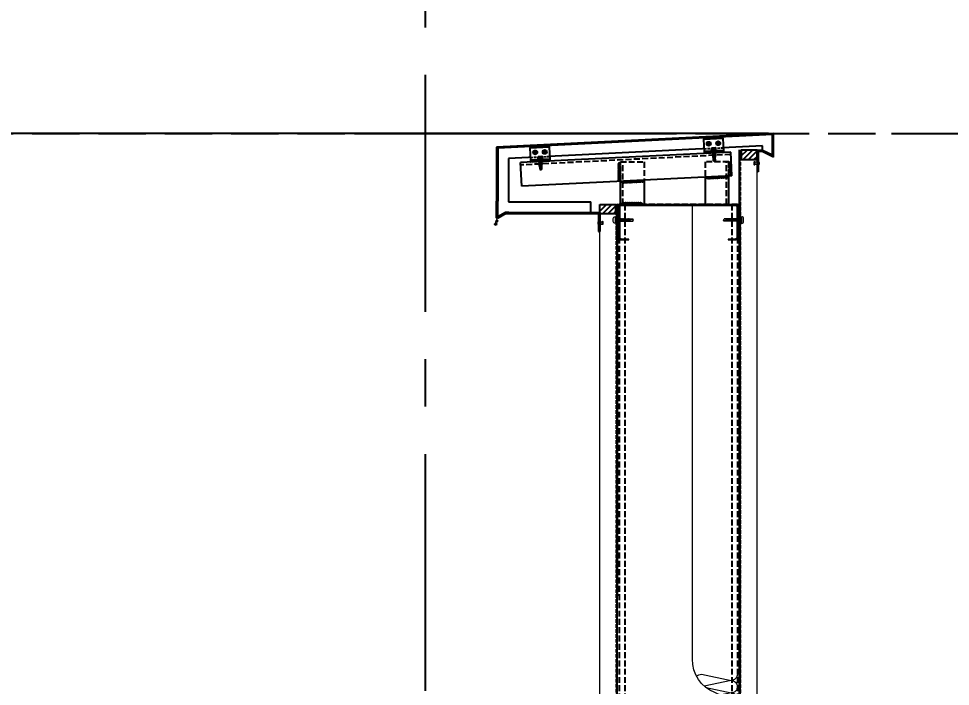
# Model space of a CAD drawing. Extents: x 220580 to 2027826, y -309201 to 71987.
# Drawn here: x 388799 to 390765, y -151947 to -150537 of the extents above; entities that cross this region are included whole.
import ezdxf
from ezdxf.enums import TextEntityAlignment as Align

# ---------------------------------------------------------------- set-up
doc = ezdxf.new("R2010")
doc.units = 0
for name, pattern in [('__DASH', [0.35, 0.25, -0.1]), ('CENTER', [2, 1.25, -0.25, 0.25, -0.25]), ('DASH', [0.35, 0.25, -0.1]), ('ZN-CENTER', [2, 1.25, -0.25, 0.25, -0.25]), ('ZN-DASH', [0.35, 0.25, -0.1]), ('ZN-DOT', [0.25, 0, -0.25])]:
    doc.linetypes.add(name, pattern=pattern)
for name, color, linetype in [('!ZN1-填充-8', 8, 'Continuous'), ('!ZN3-玻璃幕墙-4', 4, 'Continuous'), ('!ZN3-铝板幕墙-3', 3, 'Continuous'), ('!ZN4-辅助材料-1', 1, 'Continuous'), ('!ZN4-配件-11', 11, 'Continuous'), ('!ZN5-钢材投影-40', 40, 'Continuous'), ('!ZN5-铝材投影-112', 112, 'Continuous'), ('!ZN5-铝材断面-6', 6, 'Continuous'), ('!ZN6-层高线-8', 8, 'ZN-DOT'), ('!ZN6-虚线-8', 8, 'ZN-DASH'), ('1 轴线 辅助线', 1, 'CENTER'), ('11紧固件', 11, 'Continuous'), ('20剖面图$0$AS-WALL', 40, 'Continuous'), ('A-LIN-V', 9, 'Continuous'), ('DIM', 173, 'Continuous'), ('Fill', 8, 'Continuous'), ('Steel', 4, 'Continuous'), ('焊缝', 8, 'Continuous')]:
    doc.layers.add(name, color=color, linetype=linetype)
doc.layers.add('0_INSULATION', color=252, linetype='Continuous', lineweight=9, transparency=0.2)
for name, color, linetype, lineweight in [('0_PURLIN-CON', 253, 'Continuous', 15), ('0_SCREW RIVET', 4, 'Continuous', 15), ('彩钢板', 6, 'Continuous', 15), ('防火岩棉', 252, 'Continuous', 13)]:
    doc.layers.add(name, color=color, linetype=linetype, lineweight=lineweight)
doc.styles.add('DHTEXT-1', font='ROMANS.shx', dxfattribs={"width": 0.7, "bigfont": 'CHINESE.shx'})
doc.dimstyles.new('ZN200', dxfattribs={"dimscale": 200, "dimtxt": 2.5, "dimasz": 1.5, "dimexe": 1, "dimexo": 2, "dimgap": 0.9, "dimtad": 1, "dimdec": 0, "dimdsep": 46, "dimtxsty": 'DHTEXT-1', "dimblk": 'ARCHTICK', "dimcen": 2.5, "dimclrd": 173, "dimclre": 173, "dimclrt": 7, "dimazin": 2, "dimtfac": 1, "dimtdec": 0, "dimtix": 1, "dimtmove": 2, "dimatfit": 3, "dimfxl": 0, "dimtolj": 1, "dimtzin": 0, "dimarcsym": 0})

# ---------------------------------------------------------------- blocks, each defined once
blk = doc.blocks.new('_ArchTick')
at = {"color": 0, "linetype": 'ByBlock', "const_width": 0.4}
blk.add_lwpolyline([(-0.5, -0.5), (0.5, 0.5)], dxfattribs=at)
blk = doc.blocks.new('*D627')
at = {"layer": 'Defpoints', "color": 0, "ltscale": 2, "transparency": 16777216}
for p in [(390241.3, -150779.4), (391326.4, -150779.4), (390656.1, -162879.4)]:
    blk.add_point(p, dxfattribs=at)
at = {"layer": 'DIM', "color": 173, "linetype": 'ByBlock', "lineweight": -2, "ltscale": 2, "transparency": 16777216}
for p, q in [((390641.3, -150779.4), (391526.4, -150779.4)), ((391326.4, -162879.4), (391326.4, -150779.4)), ((391056.1, -162879.4), (391526.4, -162879.4))]:
    blk.add_line(p, q, dxfattribs=at)
at = {"layer": 'DIM', "color": 173, "lineweight": -2, "ltscale": 2, "transparency": 16777216, "xscale": 300, "yscale": 300, "zscale": 300}
for p, rotation in [((391326.4, -150779.4), 90), ((391326.4, -162879.4), 270)]:
    blk.add_blockref('_ArchTick', p, dxfattribs=dict(at, rotation=rotation))
at = {"layer": 'DIM', "color": 7, "ltscale": 2, "transparency": 16777216, "insert": (390896.4, -156829.4), "char_height": 500, "attachment_point": 5, "rotation": 90, "style": 'DHTEXT-1'}
blk.add_mtext('\\A1;12100', dxfattribs=at)
blk = doc.blocks.new('*U616')
at = {"layer": '0_INSULATION'}
for p, q in [((114761.39, -53978.93), (114792.96, -53985.48)), ((114792.96, -53985.48), (114764.45, -53991.41)), ((114766.55, -53993.11), (114792.96, -53998.59)), ((114792.96, -53998.59), (114781.19, -54001.04)), ((114792.98, -54103.48), (114787.53, -54104.61)), ((114789.32, -54102.72), (114792.98, -54103.48)), ((114774.8, -54112.82), (114792.98, -54116.59)), ((114792.98, -54116.59), (114761.42, -54123.15)), ((114761.42, -54123.15), (114792.98, -54129.7)), ((114792.98, -54129.7), (114761.42, -54136.27))]:
    blk.add_line(p, q, dxfattribs=at)
blk.add_lwpolyline([(114802.18, -53484.14), (114802.18, -54358.14), (114752.18, -54358.14), (114752.18, -54147.49, -0.323318), (114775.68, -54112.49, 0.242761), (114797.68, -54086.41), (114798.06, -54026.96, 0.256774), (114775.68, -53998.09, -0.323318), (114752.18, -53963.09), (114752.18, -53484.14)], format="xyb", close=True, dxfattribs=at)
at = {"layer": '0_INSULATION', "extrusion": (0, 0, -1)}
for centre, start_param, end_param in [((114761.39, -53985.49), 5.406397, 6.283185), ((114792.95, -53978.93), 1.570796, 3.141593), ((114792.96, -53992.04), 0, 1.570796), ((114792.96, -53992.04), 1.570796, 3.141593), ((114792.96, -54005.15), 0, 1.570796), ((114792.96, -54005.15), 1.570796, 3.141593), ((114792.96, -54018.26), 0, 1.570796), ((114792.96, -54018.26), 1.570796, 2.416555), ((114792.98, -54096.93), 0.524657, 1.570796), ((114792.98, -54096.93), 1.570796, 3.141593), ((114792.98, -54110.04), 0, 1.570796), ((114792.98, -54110.04), 1.570796, 3.141593), ((114761.42, -54129.71), 6.139662, 6.283185), ((114761.41, -54116.6), 3.141593, 3.269368), ((114792.98, -54123.15), 0, 1.570796), ((114792.98, -54123.15), 1.570796, 3.141593), ((114761.42, -54129.71), 3.141593, 4.407145), ((114792.98, -54136.26), 0, 1.570796)]:
    blk.add_ellipse(centre, major_axis=(0, 6.56), ratio=0.988253, start_param=start_param, end_param=end_param, dxfattribs=at)
blk = doc.blocks.new('A$C730cbf65')
at = {"layer": 'Steel', "color": 8, "linetype": '__DASH', "ltscale": 50}
for p, q in [((84, 2650), (84, 406.5)), ((334, 2650), (84, 2650)), ((96, 2650), (96, 406.5)), ((322, 2650), (322, 406.5)), ((334, 2650), (334, 406.5))]:
    blk.add_line(p, q, dxfattribs=at)
blk = doc.blocks.new('20180416.09092401')
at = {"layer": '!ZN4-辅助材料-1', "color": 145}
for centre, radius, start, end in [((5.1, -9.5), 3.93, 140.0495, 186.0703), ((2.6, -9.9), 1.35, 182.8889, 295.6987), ((2.9, -9.8), 1.25, 155.4041, 236.1311), ((2.2, -7.1), 0.08, 350.823, 137.7216), ((4.1, -7.2), 1.84, 175.7812, 243.5577), ((2.1, -9.9), 1.61, 309.5965, 21.7891), ((2.9, -9.6), 0.8, 21.7891, 60.8756), ((8.2, -15.7), 4.91, 140.0495, 186.0703), ((5, -16.2), 1.69, 182.8889, 295.6987), ((5.4, -16), 1.56, 155.4041, 236.1311), ((4.5, -12.6), 0.1, 350.823, 137.7216), ((6.9, -12.8), 2.3, 175.7812, 243.5577), ((4.5, -16.1), 2.01, 309.5965, 21.7891), ((5.4, -15.7), 1, 21.7891, 60.8756)]:
    blk.add_arc(centre, radius, start, end, dxfattribs=at)
blk = doc.blocks.new('A$Cf3634199')
at = {"layer": '!ZN3-铝板幕墙-3'}
blk.add_lwpolyline([(1, -25), (-5, -25), (-22.1, -34.8, -0.557537), (-25, -33), (-25, -33), (-25, 1.1)], format="xyb", dxfattribs=at)
blk.add_lwpolyline([(1, -22.5), (-5.7, -22.5), (-22.5, -32.1), (-22.5, 1.1)], dxfattribs=at)
at = {"layer": '!ZN5-铝材断面-6'}
blk.add_point((-25, -25), dxfattribs=at)
at = {"layer": '!ZN3-玻璃幕墙-4', "xscale": -1}
blk.add_blockref('20180416.09092401', (-22, -31.3), dxfattribs=at)
blk = doc.blocks.new('$紧固件$00000029')
at = {"layer": '0_SCREW RIVET'}
for p, q in [((-4.5, 1), (4.5, 1)), ((-2.5, 1), (-2.5, -6)), ((2.5, 1), (2.5, -6)), ((-2.5, -6), (2.5, -6)), ((-2.5, -8), (2.5, -8))]:
    blk.add_line(p, q, dxfattribs=at)
blk.add_lwpolyline([(-4.5, 1, -0.147667), (-1.5, 2.8), (1.5, 2.8, -0.147667), (4.5, 1)], format="xyb", dxfattribs=at)
for centre, start, end in [((-2.5, -7), 90, 270), ((2.5, -7), 270, 90)]:
    blk.add_arc(centre, 1, start, end, dxfattribs=at)
blk = doc.blocks.new('$紧固件$00000145')
at = {"layer": '0_SCREW RIVET'}
for p, q in [((-1.7, 9.4), (-1.7, 7.2)), ((-1.7, 6.7), (-1.7, 5)), ((-1.7, 4.5), (-1.7, 2.8)), ((-1.7, 2.3), (-1.7, 0.6)), ((-1.7, 0.1), (-1.7, -1.6)), ((2.8, 9.4), (2.8, 7.6)), ((2.8, 7.1), (2.8, 5.4)), ((2.8, 4.9), (2.8, 3.2)), ((2.8, 2.7), (2.8, 1)), ((2.8, 0.5), (2.8, -1.2)), ((-1.7, -2.1), (-1.7, -3.8)), ((-1.7, -4.3), (-1.7, -6)), ((-1.7, -6.5), (-1.7, -8.2)), ((-1.7, -8.7), (-1.7, -10.5)), ((-1.7, -11), (-1.7, -12.7)), ((-1.7, -13.2), (-1.7, -14.9)), ((-1.7, -15.4), (-1.7, -17.1)), ((-1.7, -17.6), (-1.7, -19.3)), ((2.8, -1.7), (2.8, -3.4)), ((2.8, -3.9), (2.8, -5.6)), ((2.8, -6.1), (2.8, -7.8)), ((2.8, -8.3), (2.8, -10.1)), ((2.8, -10.6), (2.8, -12.3)), ((2.8, -12.8), (2.8, -14.5)), ((2.8, -15), (2.8, -16.7)), ((2.8, -17.2), (2.8, -18.9)), ((2.8, -19.4), (2.8, -24.8)), ((-1.7, -19.8), (-1.7, -24.8)), ((-1.7, -24.8), (0.5, -26.6)), ((0.5, -26.6), (2.8, -24.8))]:
    blk.add_line(p, q, dxfattribs=at)
blk.add_lwpolyline([(-6.5, 12.1, -0.414214), (-2.5, 16.1), (3.5, 16.1, -0.414214), (7.5, 12.1), (7.5, 12.2), (7.5, 11.4), (-6.5, 11.4), (-6.5, 12.2)], format="xyb", close=True, dxfattribs=at)
for points in [[(-4, 11.4), (5, 11.4), (5, 9.4), (-4, 9.4)], [(-1.7, 6.7), (2.8, 7.1), (3.3, 7.4), (2.8, 7.6), (-1.7, 7.2), (-2.2, 6.9)], [(-1.7, 4.5), (2.8, 4.9), (3.3, 5.2), (2.8, 5.4), (-1.7, 5), (-2.2, 4.7)], [(-1.7, 2.3), (2.8, 2.7), (3.3, 3), (2.8, 3.2), (-1.7, 2.8), (-2.2, 2.5)], [(-1.7, 0.1), (2.8, 0.5), (3.3, 0.8), (2.8, 1), (-1.7, 0.6), (-2.2, 0.3)], [(-1.7, -2.1), (2.8, -1.7), (3.3, -1.4), (2.8, -1.2), (-1.7, -1.6), (-2.2, -1.9)], [(-1.7, -4.3), (2.8, -3.9), (3.3, -3.6), (2.8, -3.4), (-1.7, -3.8), (-2.2, -4.1)], [(-1.7, -6.5), (2.8, -6.1), (3.3, -5.8), (2.8, -5.6), (-1.7, -6), (-2.2, -6.3)], [(-1.7, -8.7), (2.8, -8.3), (3.3, -8.1), (2.8, -7.8), (-1.7, -8.2), (-2.2, -8.5)], [(-1.7, -11), (2.8, -10.6), (3.3, -10.3), (2.8, -10.1), (-1.7, -10.5), (-2.2, -10.7)], [(-1.7, -13.2), (2.8, -12.8), (3.3, -12.5), (2.8, -12.3), (-1.7, -12.7), (-2.2, -13)], [(-1.7, -15.4), (2.8, -15), (3.3, -14.7), (2.8, -14.5), (-1.7, -14.9), (-2.2, -15.2)], [(-1.7, -17.6), (2.8, -17.2), (3.3, -16.9), (2.8, -16.7), (-1.7, -17.1), (-2.2, -17.4)]]:
    blk.add_lwpolyline(points, close=True, dxfattribs=at)
for points in [[(1.7, -19), (-1.7, -19.3), (-2.2, -19.6), (-1.7, -19.8), (1.6, -19.5)], [(0.5, -26.6), (1.9, -18), (2.5, -19.4), (2.5, -19.4), (2.8, -19.9)], [(2.3, -18.9), (2.8, -18.9), (3.3, -19.1), (2.8, -19.4), (2.5, -19.4)]]:
    blk.add_lwpolyline(points, dxfattribs=at)
blk = doc.blocks.new('*U1824')
at = {"color": 0, "linetype": 'ZN-CENTER', "ltscale": 3}
blk.add_line((24, 0), (-7.3, 0), dxfattribs=at)
at = {"ltscale": 10}
for p, q in [((-5.4, -3.5), (-5.4, 3.5)), ((-1, 4.6), (-4.9, 4.6)), ((-1, 2.3), (-4.9, 2.3)), ((-0.6, -5.1), (-0.6, 5.1)), ((-0.2, 5.5), (0, 4.8)), ((0, -4.8), (0, 4.8)), ((0, 2.1), (14.3, 2.1)), ((1.4, 2.7), (2.2, -2.7)), ((3.2, 2.7), (4, -2.7)), ((5, 2.7), (5.8, -2.7)), ((6.8, 2.7), (7.6, -2.7)), ((8.6, 2.7), (9.4, -2.7)), ((10.4, 2.7), (11.2, -2.7)), ((12.2, 2.7), (13, -2.7)), ((-1, -2.3), (-4.9, -2.3)), ((-1, -4.6), (-4.9, -4.6)), ((-0.2, -5.5), (0, -4.8)), ((14.3, -2.1), (0, -2.1))]:
    blk.add_line(p, q, dxfattribs=at)
for points in [[(1.8, -2.1), (1, 2.1), (1.4, 2.7), (1.8, 2.1), (2.6, -2.1), (2.2, -2.7)], [(3.6, -2.1), (2.8, 2.1), (3.2, 2.7), (3.6, 2.1), (4.4, -2.1), (4, -2.7)], [(5.4, -2.1), (4.6, 2.1), (5, 2.7), (5.4, 2.1), (6.2, -2.1), (5.8, -2.7)], [(7.2, -2.1), (6.4, 2.1), (6.8, 2.7), (7.2, 2.1), (8, -2.1), (7.6, -2.7)], [(9, -2.1), (8.2, 2.1), (8.6, 2.7), (9, 2.1), (9.8, -2.1), (9.4, -2.7)], [(10.8, -2.1), (10, 2.1), (10.4, 2.7), (10.8, 2.1), (11.6, -2.1), (11.2, -2.7)], [(12.6, -2.1), (11.8, 2.1), (12.2, 2.7), (12.6, 2.1), (13.4, -2.1), (13, -2.7)]]:
    blk.add_lwpolyline(points, close=True, dxfattribs=at)
for points in [[(14.3, -2.1, -0.414214), (14.4, -2.2), (14.4, -2.3), (20.2, -2.3), (22, -0.3), (22, 0.3), (20.2, 2.3), (14.4, 2.3), (14.4, 2.2, -0.414214), (14.3, 2.1)], [(16.5, -2.3), (16.4, -1.2), (15.8, -1.5, -0.530462), (15, -1.2), (14.8, 0.1, -0.651316), (15.5, 0.5), (16, 0.2), (16.8, 0.7), (22, -0.3, -0.201226), (20.2, 2.3)]]:
    blk.add_lwpolyline(points, format="xyb", dxfattribs=at)
for centre, radius, start, end in [((-3.9, 3.5), 1.58, 133.1736, 226.8264), ((0.1, 0), 5.58, 155.5673, 204.4327), ((0.1, 3.5), 1.58, 133.1736, 226.8264), ((4.1, 0), 5.58, 155.5673, 204.4327), ((7.5, -2.9), 11.3, 132.4922, 138.6064), ((-3.9, -3.5), 1.58, 133.1736, 226.8264), ((0.1, -3.5), 1.58, 133.1736, 226.8264), ((7.5, 2.9), 11.3, 221.3936, 227.5078)]:
    blk.add_arc(centre, radius, start, end, dxfattribs=at)
at = {"layer": 'Defpoints', "color": 0, "ltscale": 10, "style": 'DHTEXT-1', "width": 0.7}
blk.add_text('5.5', height=1, rotation=90, dxfattribs=at).set_placement((-2.5, -0.9), align=Align.CENTER)
blk = doc.blocks.new('*U2097')
at = {"color": 0, "linetype": 'CENTER', "ltscale": 3}
for p, q in [((4.9, 0), (-4.9, 0)), ((0, 4.9), (0, -4.9))]:
    blk.add_line(p, q, dxfattribs=at)
at = {"linetype": 'ByBlock', "ltscale": 10}
for radius in [4.2, 2, 1.23]:
    blk.add_circle((0, 0), radius, dxfattribs=at)
blk = doc.blocks.new('*U1981')
at = {"ltscale": 0.125}
blk.add_wipeout([(-20, -30), (20, -30), (20, -5), (-20, -5)], dxfattribs=at).dxf.layer = '!ZN6-虚线-8'
at = {"layer": '!ZN1-填充-8'}
h = blk.add_hatch(dxfattribs=at)
h.set_pattern_fill('NET3', color=256, scale=0.75, angle=180, style=0)
h.set_pattern_definition([(180, (-1731.706, 294.7402), (-3e-16, -2.38125), []), (240, (-1731.706, 294.7402), (2.062223, -1.190625), []), (300, (-1731.706, 294.7402), (2.062223, 1.190625), [])])
h.paths.add_polyline_path([(20, 0), (-20, 0), (-20, -2), (20, -2)])
at = {"layer": '!ZN5-铝材投影-112'}
blk.add_lwpolyline([(20, -2), (-20, -2), (-20, -30), (20, -30)], close=True, dxfattribs=at)
at = {"layer": '!ZN6-虚线-8', "color": 8, "linetype": 'ZN-DASH', "ltscale": 20}
blk.add_line((-20, -10), (20, -10), dxfattribs=at)
at = {"layer": '!ZN6-虚线-8', "linetype": 'ZN-DASH', "ltscale": 10}
for p, q in [((-7.5, -5), (-7.5, -2)), ((7.5, -5), (7.5, -2))]:
    blk.add_line(p, q, dxfattribs=at)
at = {"layer": '!ZN4-配件-11', "color": 1, "xscale": -1, "rotation": 270}
for name, p in [('*U1824', (0, -5)), ('*U2097', (-10, -20)), ('*U2097', (10, -20))]:
    blk.add_blockref(name, p, dxfattribs=at)
at = {"ltscale": 0.25}
blk.add_wipeout([(20, 0), (20, -2), (-20, -2), (-20, 0)], dxfattribs=at).dxf.layer = '!ZN4-辅助材料-1'
at = {"layer": '!ZN4-辅助材料-1'}
blk.add_lwpolyline([(20, 0), (-20, 0), (-20, -2), (20, -2)], close=True, dxfattribs=at)
at = {"layer": '!ZN5-铝材投影-112', "ltscale": 0.25}
blk.add_line((-20, -5), (20, -5), dxfattribs=at)
blk = doc.blocks.new('*U1967')
at = {"layer": '0_PURLIN-CON', "linetype": 'ByBlock', "lineweight": -2}
h = blk.add_hatch(dxfattribs=at)
h.set_pattern_fill('ANSI32', color=256, scale=2, angle=2.8624)
h.set_pattern_definition([(47.862405, (-81115.591, 63372.253), (-7.0631283, 6.3904494), []), (47.862405, (-81111.1065, 63372.477), (-7.0631283, 6.3904494), [])])
edge = h.paths.add_edge_path()
edge.add_line((75, 20), (75, 5))
edge.add_arc((70, 5), 5, -90, 0, ccw=False)
edge.add_line((70, 0), (5, 0))
edge.add_arc((5, 5), 5, 180, 270, ccw=False)
edge.add_line((0, 5), (0, 245))
edge.add_arc((5, 245), 5, 90, 180, ccw=False)
edge.add_line((5, 250), (70, 250))
edge.add_arc((70, 245), 5, 0, 90, ccw=False)
edge.add_line((75, 245), (75, 230))
edge.add_line((75, 230), (73, 230))
edge.add_line((73, 230), (73, 245))
edge.add_arc((70, 245), 3, 0, 90)
edge.add_line((70, 248), (5, 248))
edge.add_arc((5, 245), 3, 90, 180)
edge.add_line((2, 245), (2, 5))
edge.add_arc((5, 5), 3, 180, 270)
edge.add_line((5, 2), (70, 2))
edge.add_arc((70, 5), 3, 270, 360)
edge.add_line((73, 5), (73, 20))
edge.add_line((73, 20), (75, 20))
at = {"color": 0, "linetype": 'ByBlock'}
for p in [(0, 250), (75, 250), (0, 0), (75, 0)]:
    blk.add_point(p, dxfattribs=at)
at = {"layer": '0_PURLIN-CON', "linetype": 'ByBlock', "lineweight": -2}
blk.add_lwpolyline([(75, 20), (75, 5, -0.414214), (70, 0), (5, 0, -0.414214), (0, 5), (0, 245, -0.414214), (5, 250), (70, 250, -0.414214), (75, 245), (75, 230), (73, 230), (73, 245, 0.414214), (70, 248), (5, 248, 0.414214), (2, 245), (2, 5, 0.414214), (5, 2), (70, 2, 0.414214), (73, 5), (73, 20)], format="xyb", close=True, dxfattribs=at)
blk = doc.blocks.new('A$C0f79e16e')
h = blk.add_hatch()
h.set_pattern_fill('ANSI31', color=256, scale=2.574546, style=0)
h.set_pattern_definition([(225, (33833.336, 44038.577), (5.7800201, -5.7800201), [])])
h.paths.add_polyline_path([(-35, -35.2), (-68.4, -35.2), (-68.4, -55.2), (-35, -55.2)])
h = blk.add_hatch()
h.set_pattern_fill('ANSI31', color=256, scale=2.574546, style=0)
h.set_pattern_definition([(225, (33906.569, 43923.92), (5.7800201, -5.7800201), [])])
h.paths.add_polyline_path([(-367, -149.9), (-333.6, -149.9), (-333.6, -169.9), (-367, -169.9)])
at = {"layer": 'Fill', "ltscale": 50}
h = blk.add_hatch(dxfattribs=at)
h.set_pattern_fill('ANSI38', color=256, scale=0.4, style=0)
h.set_pattern_definition([(45, (259.8132, -220.64965), (-0.4490128, 0.4490128), []), (135, (259.8132, -220.64965), (-1.3470384, 0.4490128), [1.5875, -0.9525])])
h.paths.add_polyline_path([(-326, -150.2), (-326, -220.6), (-331, -220.6), (-331, -150.2)])
h = blk.add_hatch(dxfattribs=at)
h.set_pattern_fill('ANSI38', color=256, scale=0.4, style=0)
h.set_pattern_definition([(45, (-76, -221.2175), (-0.449013, 0.449013), []), (135, (-76, -221.2175), (-1.3470384, 0.449013), [1.5875, -0.9525])])
h.paths.add_polyline_path([(-76, -150.7), (-76, -221.2), (-71, -221.2), (-71, -150.7)])
at = {"layer": '!ZN3-铝板幕墙-3'}
for p, q in [((0, 0), (-585, -29.2)), ((0, -50), (0, 0)), ((-2.5, -2.6), (-582.5, -31.6)), ((-2.5, -46.1), (-2.5, -2.6)), ((-585, -29.2), (-585, -143.2)), ((-582.5, -31.6), (-582.5, -143.2)), ((-23.5, -26.2), (-560, -53)), ((-23.5, -36.1), (-23.5, -26.2)), ((-560, -53), (-560, -144.4)), ((-385.7, -169.4), (-385.7, -144.4))]:
    blk.add_line(p, q, dxfattribs=at)
at = {"layer": '!ZN3-铝板幕墙-3', "ltscale": 1000}
for p, q in [((-35, -36.1), (-35, -81.1)), ((-32.5, -38.6), (-32.5, -81.1)), ((-560, -144.4), (-385.7, -144.4)), ((-565.7, -166.9), (-367, -166.9)), ((-565, -169.4), (-369.5, -169.4)), ((-369.5, -169.4), (-369.5, -207)), ((-367, -166.9), (-367, -207))]:
    blk.add_line(p, q, dxfattribs=at)
at = {"layer": '!ZN3-铝板幕墙-3', "ltscale": 30}
for p, q in [((-23.5, -36.1), (-35, -36.1)), ((-24, -38.6), (-32.5, -38.6)), ((0, -50), (-24, -38.6)), ((-2.5, -46.1), (-23.5, -36.1)), ((-32.5, -81.1), (-35, -81.1)), ((-369.5, -207), (-367, -207))]:
    blk.add_line(p, q, dxfattribs=at)
at = {"layer": '!ZN5-钢材投影-40', "ltscale": 0.3}
for p, q in [((-88.1, -89.5), (-90.6, -39.6)), ((-531.9, -111.7), (-534.4, -61.8)), ((-88.1, -89.5), (-531.9, -111.7))]:
    blk.add_line(p, q, dxfattribs=at)
for points in [[(-35, -35.2), (-68.4, -35.2), (-68.4, -55.2), (-35, -55.2)], [(-367, -149.9), (-333.6, -149.9), (-333.6, -169.9), (-367, -169.9)]]:
    blk.add_lwpolyline(points, close=True)
at = {"layer": '11紧固件', "ltscale": 50}
for points in [[(-326, -150.2), (-326, -220.6), (-331, -220.6), (-331, -150.2), (-326, -150.2)], [(-76, -150.7), (-76, -221.2), (-71, -221.2), (-71, -150.7), (-76, -150.7)]]:
    blk.add_lwpolyline(points, dxfattribs=at)
at = {"layer": '20剖面图$0$AS-WALL', "ltscale": 1000}
for p, q in [((-144.6, -92.3), (-144.6, -150)), ((-94.6, -150), (-94.6, -89.8)), ((-323.4, -150), (-323.4, -101.3)), ((-273.4, -98.8), (-273.4, -150)), ((-273.4, -150), (-323.4, -150)), ((-144.6, -150), (-94.6, -150))]:
    blk.add_line(p, q, dxfattribs=at)
at = {"layer": 'Steel', "color": 8, "linetype": '__DASH', "ltscale": 50}
for p, q in [((-323.4, -60), (-273.4, -60)), ((-323.4, -101.3), (-323.4, -60)), ((-318.4, -150), (-318.4, -60)), ((-273.4, -60), (-273.4, -98.8)), ((-94.6, -89.8), (-94.6, -60)), ((-76, -150), (-326, -150))]:
    blk.add_line(p, q, dxfattribs=at)
at = {"layer": '彩钢板', "color": 1}
for p, q in [((-71, -35.2), (-35, -35.2)), ((-367, -149.9), (-331, -149.9))]:
    blk.add_line(p, q, dxfattribs=at)
at = {"layer": '焊缝', "ltscale": 1000}
for points in [[(-323.4, -101.3, -0.57735), (-326.8, -95.3, 0.267949), (-323.4, -97.3, -0.57735), (-326.8, -91.3, 0.267949), (-323.4, -93.3, -0.57735), (-326.8, -87.3, 0.267949), (-323.4, -89.3, -0.57735), (-326.8, -83.3, 0.267949), (-323.4, -85.3, -0.57735), (-326.8, -79.3, 0.267949), (-323.4, -81.3, -0.57735), (-326.8, -75.3, 0.267949), (-323.4, -77.3, -0.57735), (-326.8, -71.3, 0.267949), (-323.4, -73.3, -0.57735), (-326.8, -67.3, 0.267949), (-323.4, -69.3, -1), (-323.4, -61.3, -1)], [(-94.6, -60, -0.57735), (-91.1, -66, 0.267949), (-94.6, -64, -0.57735), (-91.1, -70, 0.267949), (-94.6, -68, -0.57735), (-91.1, -74, 0.267949), (-94.6, -72, -0.57735), (-91.1, -78, 0.267949), (-94.6, -76, -0.57735), (-91.1, -82, 0.267949), (-94.6, -80, -1), (-94.6, -88, -1)], [(-94.6, -89.8, -0.57735), (-100.4, -93.6, 0.267949), (-98.6, -90, -0.57735), (-104.4, -93.8, 0.267949), (-102.6, -90.2, -0.57735), (-108.4, -94, 0.267949), (-106.6, -90.4, -0.57735), (-112.4, -94.2, 0.267949), (-110.6, -90.6, -0.57735), (-116.4, -94.4, 0.267949), (-114.6, -90.8, -0.57735), (-120.4, -94.6, 0.267949), (-118.6, -91, -0.57735), (-124.4, -94.8, 0.267949), (-122.6, -91.2, -0.57735), (-128.4, -95, 0.267949), (-126.6, -91.4, -0.57735), (-132.4, -95.2, 0.267949), (-130.6, -91.6, -0.57735), (-136.4, -95.4, 0.267949), (-134.6, -91.8, -1), (-142.5, -92.2, -1)], [(-273.4, -98.8, -0.57735), (-279.2, -102.5, 0.267949), (-277.4, -99, -0.57735), (-283.2, -102.7, 0.267949), (-281.4, -99.2, -0.57735), (-287.2, -102.9, 0.267949), (-285.4, -99.4, -0.57735), (-291.2, -103.1, 0.267949), (-289.4, -99.6, -0.57735), (-295.2, -103.3, 0.267949), (-293.4, -99.8, -0.57735), (-299.2, -103.5, 0.267949), (-297.4, -100, -0.57735), (-303.2, -103.7, 0.267949), (-301.3, -100.2, -0.57735), (-307.2, -103.9, 0.267949), (-305.3, -100.4, -0.57735), (-311.2, -104.1, 0.267949), (-309.3, -100.6, -0.57735), (-315.2, -104.3, 0.267949), (-313.3, -100.8, -1), (-321.3, -101.2, -1)], [(-321, -150, -0.57735), (-315, -146.5, 0.267949), (-317, -150, -0.57735), (-311, -146.5, 0.267949), (-313, -150, -0.57735), (-307, -146.5, 0.267949), (-309, -150, -0.57735), (-303, -146.5, 0.267949), (-305, -150, -0.57735), (-299, -146.5, 0.267949), (-301, -150, -0.57735), (-295, -146.5, 0.267949), (-297, -150, -0.57735), (-291, -146.5, 0.267949), (-293, -150, -0.57735), (-287, -146.5, 0.267949), (-289, -150, -0.57735), (-283, -146.5, 0.267949), (-285, -150, -1), (-277, -150, -1)]]:
    blk.add_lwpolyline(points, format="xyb", dxfattribs=at)
at = {"layer": '!ZN3-铝板幕墙-3', "ltscale": 1000}
blk.add_blockref('A$Cf3634199', (-560, -144.4), dxfattribs=at)
for name, p, rotation in [('$紧固件$00000029', (-33.5, -63.3), 270), ('$紧固件$00000145', (-322.4, -183.4, 0), 90)]:
    blk.add_blockref(name, p, dxfattribs=dict(rotation=rotation))
at = {"xscale": -1}
for name, p, rotation in [('$紧固件$00000145', (-79.6, -183.4, 0), 270), ('$紧固件$00000029', (-368.5, -189.1), 90)]:
    blk.add_blockref(name, p, dxfattribs=dict(at, rotation=rotation))
at = {"layer": '0_PURLIN-CON', "extrusion": (-1.22465e-16, -1.09242e-25, -1), "rotation": 270}
blk.add_blockref('*U1967', (76, -150), dxfattribs=at)
at = {"xscale": -1, "rotation": 182.8624052261059}
blk.add_blockref('*U1981', (-126.1, -41.4), dxfattribs=at)
at = {"layer": '!ZN5-钢材投影-40', "ltscale": 0.3}
blk.add_line((-90.6, -39.6), (-534.4, -61.8), dxfattribs=at)
at = {"layer": 'Steel', "color": 8, "linetype": '__DASH', "ltscale": 50}
for p, q in [((-90.3, -44.6), (-534.2, -66.8)), ((-94.6, -60), (-144.6, -60)), ((-144.6, -60), (-144.6, -92.3)), ((-99.6, -150), (-99.6, -60))]:
    blk.add_line(p, q, dxfattribs=at)
at = {"xscale": -1, "rotation": 182.8624052261059}
blk.add_blockref('*U1981', (-492.3, -59.7), dxfattribs=at)
blk = doc.blocks.new('20250910150331')
at = {"layer": '!ZN6-虚线-8', "ltscale": 30}
blk.add_line((814.6, 2540.9), (814.6, 14564.8), dxfattribs=at)
at = {"layer": 'A-LIN-V'}
blk.add_line((873.9, 14600), (-2640.4, 14600), dxfattribs=at)
blk.add_lwpolyline([(0, 14600), (643.4, 14600)], dxfattribs=at)
at = {"layer": '彩钢板', "color": 1}
for p, q in [((813.8, 2540.9), (813.8, 14564.8)), ((849.8, 2540.9), (849.8, 14564.8))]:
    blk.add_line(p, q, dxfattribs=at)
at = {"layer": '防火岩棉', "color": 0, "const_width": 3.75, "elevation": 0}
blk.add_lwpolyline([(812.4, 2541.8), (812.4, 14565.3)], dxfattribs=at)
at = {"xscale": 2, "yscale": 2, "zscale": 2}
blk.add_blockref('*U616', (-228790.6, 121416.3), dxfattribs=at)
at = {"layer": 'Steel', "ltscale": 200}
blk.add_blockref('A$C730cbf65', (474.8, 11800), dxfattribs=at)
at = {"ltscale": 200}
blk.add_blockref('A$C0f79e16e', (884.8, 14600), dxfattribs=at)
at = {"layer": '!ZN6-虚线-8', "ltscale": 30}
blk.add_line((553, 12317.5), (553, 14450.1), dxfattribs=at)
at = {"layer": '彩钢板', "color": 1}
for p, q in [((517.8, 12317.5), (517.8, 14450.1)), ((553.8, 12317.5), (553.8, 14450.1))]:
    blk.add_line(p, q, dxfattribs=at)
at = {"layer": '防火岩棉', "color": 0, "const_width": 3.75}
blk.add_lwpolyline([(555.2, 14448.8), (553.8, 12064.9)], dxfattribs=at)
blk = doc.blocks.new('*D884')
at = {"layer": 'Defpoints', "color": 0, "ltscale": 2000, "transparency": 16777216}
for p in [(390392.5, -150154.7), (390392.5, -150779.4), (389807.5, -150808.6)]:
    blk.add_point(p, dxfattribs=at)
at = {"layer": 'DIM', "color": 173, "linetype": 'ByBlock', "lineweight": -2, "ltscale": 2000, "transparency": 16777216}
for p, q in [((389807.5, -150408.6), (389807.5, -149954.7)), ((390392.5, -150379.4), (390392.5, -149954.7)), ((389807.5, -150154.7), (389507.5, -150154.7)), ((389807.5, -150154.7), (390392.5, -150154.7)), ((390392.5, -150154.7), (390692.5, -150154.7))]:
    blk.add_line(p, q, dxfattribs=at)
at = {"layer": 'DIM', "color": 173, "lineweight": -2, "ltscale": 2000, "transparency": 16777216, "xscale": 300, "yscale": 300, "zscale": 300}
blk.add_blockref('_ArchTick', (389807.5, -150154.7), dxfattribs=at)
at = {"layer": 'DIM', "color": 173, "lineweight": -2, "ltscale": 2000, "transparency": 16777216, "xscale": 300, "yscale": 300, "zscale": 300, "rotation": 180}
blk.add_blockref('_ArchTick', (390392.5, -150154.7), dxfattribs=at)
at = {"layer": 'DIM', "color": 7, "ltscale": 2000, "transparency": 16777216, "insert": (390100, -149724.7), "char_height": 500, "attachment_point": 5, "style": 'DHTEXT-1'}
blk.add_mtext('\\A1;585', dxfattribs=at)

msp = doc.modelspace()

# ---------------------------------------------------------------- linework, layer by layer
at = {"layer": '!ZN6-层高线-8', "linetype": 'DASH', "ltscale": 400}
msp.add_line((386867.3, -150779.4), (396235, -150779.4), dxfattribs=at)
at = {"layer": '1 轴线 辅助线', "ltscale": 400}
msp.add_line((389657.5, -167956.2), (389657.5, -148390.8), dxfattribs=at)

# ---------------------------------------------------------------- dimensions: what is measured, and where the dimension line sits
at = {"layer": 'DIM', "ltscale": 2}
dim = msp.add_linear_dim(base=(391326.4, -150779.4), p1=(390656.1, -162879.4), p2=(390241.3, -150779.4), angle=90, dimstyle='ZN200', dxfattribs=at)
dim.commit()
dim.dimension.update_dxf_attribs({"geometry": '*D627', "text_midpoint": (390896.4, -156829.4)})

# ---------------------------------------------------------------- next in the draw order: block references
at = {"ltscale": 200}
msp.add_blockref('20250910150331', (389507.7, -165379.4), dxfattribs=at)

# ---------------------------------------------------------------- next in the draw order: dimensions: what is measured, and where the dimension line sits
at = {"layer": 'DIM', "color": 6, "ltscale": 2000}
dim = msp.add_linear_dim(base=(390392.5, -150154.7), p1=(389807.5, -150808.6), p2=(390392.5, -150779.4), dimstyle='ZN200', dxfattribs=at)
dim.commit()
dim.dimension.update_dxf_attribs({"geometry": '*D884', "text_midpoint": (390100, -149724.7)})

doc.saveas('drawing.dxf')
